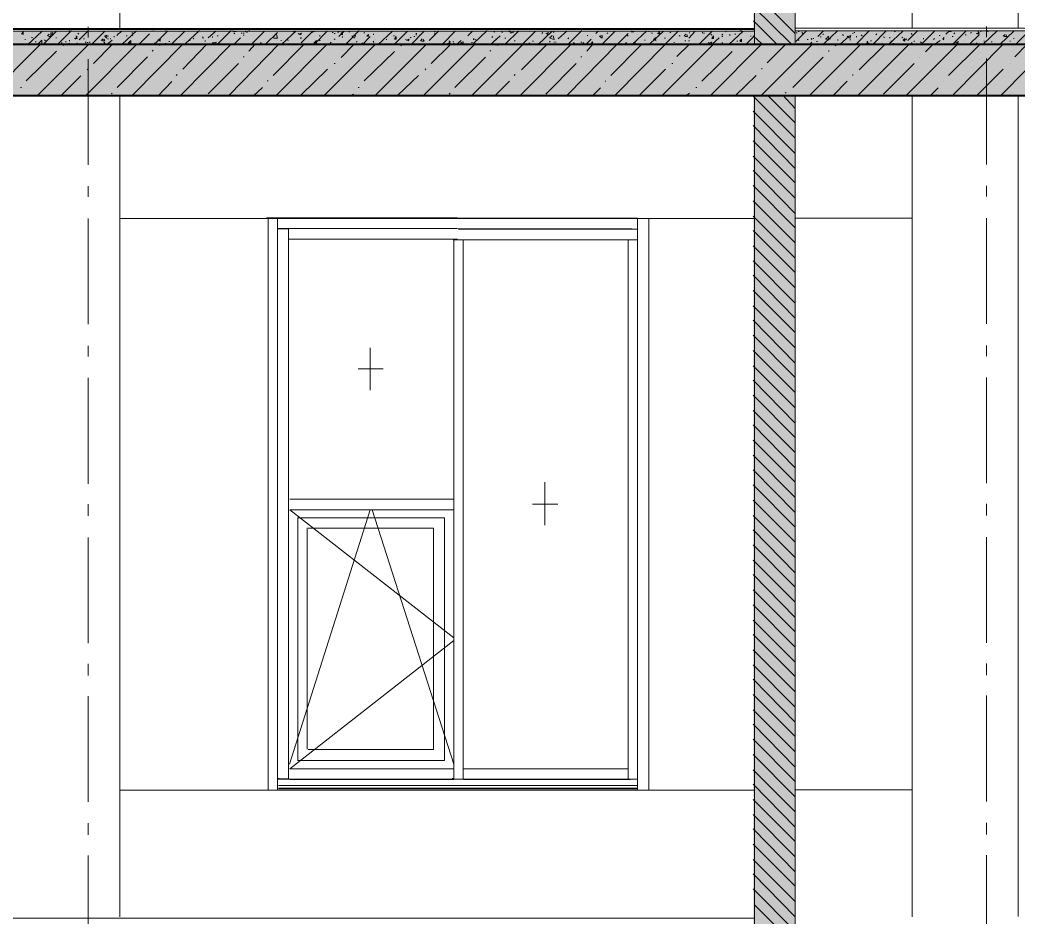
# Model space of a CAD drawing. Header units: millimetres. Extents: x -135211 to 49383, y -8033 to 228499.
# Drawn here: x -12317 to -7598, y 11040 to 15279 of the extents above; entities that cross this region are included whole.
import ezdxf

# ---------------------------------------------------------------- set-up
doc = ezdxf.new("R2010")
doc.units = ezdxf.units.MM
doc.layers.add('PDF _Геометрия', color=7, linetype='Continuous', true_color=0x1d1d1d)
doc.layers.add('PDF _Сплошная заливка', color=7, linetype='Continuous', true_color=0xffffff)

msp = doc.modelspace()

# ---------------------------------------------------------------- hatches: boundary and pattern name
at = {"layer": 'PDF _Сплошная заливка', "transparency": 33554559}
h = msp.add_hatch(color=256, dxfattribs=at)
h.paths.add_polyline_path([(-93497.2, 14924.7), (-93497.2, 15163.3), (-103545.2, 15163.3), (-103545.2, 14924.7)])
h.paths.add_polyline_path([(-5550.9, 14924.7), (-5550.9, 15163.3), (-25450.6, 15163.3), (-25450.6, 14924.7)])
h.paths.add_polyline_path([(-26102.5, 14924.7), (-26102.5, 15163.3), (-26352.2, 15163.3), (-26352.2, 14924.7)])
h.paths.add_polyline_path([(-26398.8, 14924.7), (-26398.8, 15163.3), (-26648.6, 15163.3), (-26648.6, 14924.7)])

# ---------------------------------------------------------------- linework, layer by layer
at = {"layer": 'PDF _Геометрия', "color": 7, "lineweight": 9}
for points in [[(-17691.7, 15161.9), (-8844.4, 15161.9), (-8844.4, 19120.1), (-11841.3, 19120.1)], [(-12349.2, 19121.7), (-11845.1, 19121.7), (-11845.1, 15239.8), (-11845.1, 15841)], [(-8850.1, 15164.8), (-8651.4, 15164.8), (-8651.4, 19122.8), (-8850.1, 19122.8)], [(-7598.5, 15842.7), (-7598.5, 15241.6), (-7598.5, 19123.3), (-8102.5, 19123.3)], [(-17691.7, 15233.9), (-8844.4, 15233.9), (-8844.4, 15238.1), (-8844.4, 17342.1)], [(-8651.4, 17344.9), (-8651.4, 15241), (-8651.4, 15228.3), (-8651.4, 15164.8)], [(-11994.3, 15195.9), (-11994.3, 15246.7)], [(-7747.7, 15197.7), (-7747.7, 15248.5)], [(-8844.4, 15238.1), (-17691.7, 15238.1)], [(-8844.4, 15225.4), (-17691.7, 15225.4)], [(-8844.4, 15161.9), (-8844.4, 15225.4), (-8844.4, 15233.9)], [(-5545.4, 15040.6), (-5545.4, 15163.3), (-5545.4, 15226.8), (-5545.4, 15239.5), (-8648.4, 15239.5)], [(-8648.4, 15163.3), (-5545.4, 15163.3), (-5545.4, 15226.8), (-8648.4, 15226.8)], [(-11994.3, 14594.7), (-11994.3, 15094.3)], [(-7747.7, 14596.5), (-7747.7, 15096.1)], [(-17691.7, 10958.2), (-8844.4, 10958.2), (-8844.4, 14920.6), (-11841.3, 14920.6)], [(-8850.1, 10961.3), (-8651.4, 10961.3), (-8651.4, 14923.5), (-8850.1, 14923.5)], [(-8098.6, 14922.3), (-8098.6, 11040.5), (-8098.6, 11641.6), (-8648.9, 11641.6), (-8098.6, 11641.6), (-8098.6, 14342.3), (-8648.9, 14342.3), (-8098.6, 14342.3), (-8098.6, 14922.3), (-8648.9, 14922.3)], [(-7598.5, 11643.4), (-7598.5, 11042.3), (-7598.5, 14924.1), (-7598.5, 14344.1)], [(-11994.3, 14442.4), (-11994.3, 14493.2)], [(-7747.7, 14444.1), (-7747.7, 14494.9)], [(-11150.9, 14344.4), (-10634.3, 14344.4)], [(-11099.3, 11643.4), (-11099.3, 11719.7), (-11099.3, 12993.8), (-11099.3, 14268), (-11099.3, 14293.4), (-11099.3, 14344.2), (-11150.3, 14344.2)], [(-11099.3, 14344.2), (-11099.3, 14268), (-11099.3, 12993.8), (-11099.3, 11694.3)], [(-10248.3, 14344.1), (-11073.5, 14344.1)], [(-11994.3, 13841.2), (-11994.3, 14340.8)], [(-11143.2, 11639.8), (-11143.2, 14340.7), (-11841.9, 14340.7)], [(-11841.3, 14340.7), (-8844.4, 14340.7), (-9344.2, 14340.7)], [(-9344.5, 14340.9), (-9344.5, 14264.8), (-9344.5, 12990.5), (-9344.5, 11716.3), (-9344.5, 11640.1), (-11144, 11640.1)], [(-11073, 14343.7), (-11098.5, 14343.7)], [(-9423.5, 14342.3), (-10244.4, 14342.3)], [(-9422.2, 14341.8), (-9397.2, 14341.8), (-9397.2, 14291), (-9422.2, 14291)], [(-9397.2, 11641), (-9397.2, 11717.2), (-9397.2, 12991.5), (-9397.2, 14265.6), (-9397.2, 14341.8)], [(-7747.7, 13843), (-7747.7, 14342.5)], [(-11073, 14292.9), (-11098.5, 14292.9)], [(-11046.7, 14241.7), (-11046.7, 14292.5), (-11097.7, 14292.5)], [(-11046.7, 14292.5), (-11046.7, 14267.1), (-11046.7, 12992.8), (-11046.7, 11693.3), (-11097.7, 11693.3)], [(-11073.5, 14293.3), (-10248.3, 14293.3), (-11048.6, 14293.3)], [(-9423.5, 14291.5), (-10244.4, 14291.5)], [(-10244.1, 14291), (-9397.2, 14291), (-9397.2, 14240.3), (-10244.1, 14240.3)], [(-9443.5, 14240.3), (-9397.2, 14240.3), (-9397.2, 12991.5), (-9397.2, 11691.8), (-11094.8, 11691.8)], [(-10248.3, 14242.5), (-11048.6, 14242.5)], [(-10265.8, 14238.5), (-10265.8, 12989.7), (-10265.8, 11690), (-10265.8, 11740.8), (-11040.4, 11740.8), (-10265.8, 12346.2)], [(-10268.7, 14239.9), (-10221.9, 14239.9), (-10221.9, 12991), (-10221.9, 11691.4), (-10221.9, 11742.2)], [(-10220.1, 11741.2), (-9441, 11741.2), (-9441, 11690.4), (-10220.1, 11690.4), (-9441, 11690.4), (-9441, 12990), (-9441, 14238.9)], [(-11994.3, 13688.9), (-11994.3, 13739.6)], [(-7747.7, 13690.6), (-7747.7, 13741.4)], [(-10660.6, 13729), (-10660.6, 13530)], [(-10599.2, 13630.5), (-10718.1, 13630.5)], [(-11994.3, 13087.7), (-11994.3, 13587.3)], [(-7747.7, 13089.6), (-7747.7, 13589)], [(-17691.7, 11034.4), (-8844.4, 11034.4), (-8844.4, 11038.6), (-8844.4, 13138.4)], [(-8651.4, 13141.4), (-8651.4, 11041.7), (-8651.4, 11029), (-8651.4, 10961.3)], [(-9835.9, 13094.4), (-9835.9, 12891.2)], [(-11994.3, 12935.3), (-11994.3, 12990.3)], [(-11046.7, 12967.4), (-11046.7, 13018.3)], [(-11040.4, 13015.1), (-10265.8, 13015.1), (-10265.8, 12964.3), (-11040.4, 12964.3), (-10265.8, 12358.9)], [(-9774.5, 12991.7), (-9893.3, 12991.7)], [(-7747.7, 12937.2), (-7747.7, 12992.2)], [(-10660.6, 12964.9), (-11041.8, 11762.6)], [(-10265.8, 11762), (-10651.2, 12964.3)], [(-7747.7, 12336), (-7747.7, 12835.6)], [(-11994.3, 12334.2), (-11994.3, 12833.7)], [(-11994.3, 12181.8), (-11994.3, 12236.8)], [(-7747.7, 12183.6), (-7747.7, 12238.7)], [(-11994.3, 11584.9), (-11994.3, 12084.4)], [(-7747.7, 11586.7), (-7747.7, 12086.3)], [(-11059.4, 11693.3), (-11046.7, 11693.3), (-11046.7, 11744.1)], [(-11090.6, 11694.1), (-11098.8, 11694.1)], [(-10265.8, 11694.4), (-10274.1, 11694.4)], [(-10268.7, 11691.4), (-10221.9, 11691.4), (-10230.2, 11691.4)], [(-9443.5, 11691.8), (-9397.2, 11691.8), (-9405.5, 11691.8)], [(-9432.3, 11690.3), (-9440.6, 11690.3)], [(-9397.2, 11649.4), (-11094.8, 11649.4)], [(-9397.2, 11645.3), (-11094.8, 11645.3)], [(-11994.3, 11428.3), (-11994.3, 11483.3)], [(-7747.7, 11430.1), (-7747.7, 11485.1)], [(-11994.3, 10831.3), (-11994.3, 11330.8)], [(-7747.7, 10833.2), (-7747.7, 11332.7)]]:
    msp.add_lwpolyline(points, dxfattribs=at)
for points in [[(-8648.9, 18541.7), (-8098.6, 18541.7), (-8098.6, 19121.7), (-8098.6, 15239.8), (-8098.6, 15841), (-8648.9, 15841), (-8098.6, 15841), (-8098.6, 18541.7)], [(-11845.1, 14342.4), (-11845.1, 11641.6), (-11845.1, 11040.5), (-11845.1, 14922.4)], [(-7598.5, 12993.8), (-7598.5, 11719.6), (-7598.5, 11643.4), (-7598.5, 14344.1), (-7598.5, 14267.9)], [(-11143.2, 14340.7), (-11143.2, 14264.4), (-11143.2, 12990.2), (-11143.2, 11716), (-11143.2, 11639.8), (-11841.9, 11639.8), (-11143.2, 11639.8)], [(-9344.5, 11640.1), (-9344.5, 14340.9)], [(-11004.1, 11779.7), (-10309.7, 11779.7), (-10309.7, 12927), (-11004.1, 12927), (-10309.7, 12927), (-10309.7, 11779.7)], [(-11002.8, 12926.4), (-11002.8, 11779.1)], [(-10959, 12879.1), (-10959, 11833.6)], [(-10954.7, 11831.5), (-10362.3, 11831.5), (-10362.3, 12877.1), (-10954.7, 12877.1), (-10362.3, 12877.1), (-10362.3, 11831.5)], [(-9397.2, 11662.2), (-11094.8, 11662.2)], [(-11094.8, 11662.2), (-9397.2, 11662.2)], [(-11040.4, 11690), (-10265.8, 11690)], [(-9344.2, 11639.8), (-8844.4, 11639.8)]]:
    msp.add_lwpolyline(points, close=True, dxfattribs=at)
at = {"layer": 'PDF _Геометрия', "lineweight": 9}
for points in [[(-8651.4, 15215.6), (-8850.1, 15414.5)], [(-8668.9, 15165.1), (-8850.8, 15342.9)], [(-8739.1, 15164.3), (-8849.1, 15274.3)], [(-12305.8, 15216.1), (-12301.4, 15216.1)], [(-12301.4, 15218.2), (-12301.4, 15218.2)], [(-12281.2, 15161.7), (-12213.6, 15225.1)], [(-12262, 15196.3), (-12257.5, 15196.3)], [(-12257.5, 15219.6), (-12257.5, 15219.6)], [(-12206.6, 15162.5), (-12143.4, 15226)], [(-12186.7, 15203.4), (-12178.5, 15211.9)], [(-12182.4, 15201.1), (-12169.8, 15201.1), (-12174.2, 15209.5)], [(-12173.6, 15215.7), (-12161, 15220), (-12165.4, 15207.3)], [(-12169.8, 15209.5), (-12169.8, 15213.8)], [(-12169.2, 15213.7), (-12161, 15209.4)], [(-12147.9, 15194.3), (-12143.4, 15194.3)], [(-12136.4, 15165.6), (-12073.3, 15229)], [(-12086.5, 15225), (-12082, 15229.2)], [(-12059.6, 15190.5), (-12046.9, 15190.5), (-12051.4, 15203.2)], [(-12055.1, 15188.4), (-12046.9, 15201.1)], [(-12042.6, 15215.7), (-12038.2, 15211.5)], [(-12036.7, 15185.4), (-11994.3, 15227.7)], [(-11978.6, 15162.8), (-11915.3, 15226.3)], [(-11919.2, 15202.8), (-11906.5, 15207.1), (-11911, 15194.3)], [(-11914.7, 15200.7), (-11906.5, 15192.3)], [(-11902.2, 15202.7), (-11897.8, 15202.7)], [(-11871.5, 15198), (-11871.5, 15202.2)], [(-11858.4, 15206.1), (-11853.9, 15210.4)], [(-11853.5, 15212.2), (-11836.4, 15224.9)], [(-11834, 15164.4), (-11766.2, 15227.9)], [(-11814.5, 15203.3), (-11810, 15203.3)], [(-11788.2, 15217.6), (-11783.7, 15217.6)], [(-11788.2, 15209.1), (-11783.7, 15204.9)], [(-11755.4, 15163.3), (-11704.7, 15214.1)], [(-11722.3, 15216.5), (-11722.3, 15216.5)], [(-11696, 15228.8), (-11696, 15228.8)], [(-11687.2, 15228.6), (-11687.2, 15224.4)], [(-11680.4, 15163.9), (-11617, 15227.4)], [(-11630.3, 15227.6), (-11625.8, 15227.6)], [(-11601.5, 15162.5), (-11538, 15226)], [(-11535.8, 15165.5), (-11467.8, 15229)], [(-11498.6, 15189.3), (-11494.2, 15193.5)], [(-11454.8, 15197), (-11450.3, 15197)], [(-11450.3, 15190.6), (-11450.3, 15194.8)], [(-11427, 15193.8), (-11388.9, 15227.6)], [(-11406.4, 15200.5), (-11406.4, 15196.2)], [(-11384.6, 15204.2), (-11380.1, 15204.2)], [(-11382.2, 15165), (-11318.7, 15228.5)], [(-11353.8, 15205.9), (-11353.8, 15205.9)], [(-11309.9, 15224.1), (-11309.9, 15228.4)], [(-11309.6, 15223.8), (-11292.4, 15223.8), (-11292.4, 15228.1)], [(-11305.6, 15217.6), (-11301.1, 15213.4)], [(-11304.7, 15164.2), (-11274.8, 15193.9)], [(-11270.5, 15217), (-11266, 15217)], [(-11261.8, 15216.8), (-11257.3, 15216.8)], [(-11261.8, 15206.3), (-11257.3, 15206.3)], [(-11253, 15227.3), (-11248.5, 15223.1), (-11248.5, 15227.3)], [(-11244.2, 15218.6), (-11239.7, 15227.2)], [(-11235.4, 15229.1), (-11230.9, 15229.1)], [(-11224.4, 15162.2), (-11160.8, 15225.7)], [(-11154, 15165.4), (-11099.3, 15220.4)], [(-11120.8, 15195.1), (-11108.1, 15212.2)], [(-11116.6, 15192.9), (-11099.3, 15192.9), (-11103.8, 15209.9)], [(-11079.1, 15163.8), (-11011.6, 15227.3)], [(-11024.9, 15225.4), (-11020.4, 15221.2)], [(-11002.3, 15214.4), (-10994, 15210.1)], [(-10998, 15212.1), (-10985.3, 15216.3), (-10989.8, 15207.9)], [(-10989.8, 15190.9), (-10985.3, 15195.2), (-10989.8, 15195.2)], [(-10987.4, 15171), (-10932.6, 15226)], [(-10932.6, 15219.6), (-10932.6, 15223.9), (-10932.6, 15228.1)], [(-10932.1, 15223.7), (-10923.9, 15223.7), (-10923.9, 15227.9)], [(-10926.2, 15163.4), (-10862.4, 15226.9)], [(-10902, 15204.2), (-10897.5, 15204.2)], [(-10871.2, 15210.1), (-10871.2, 15210.1)], [(-10840.6, 15220.1), (-10836.1, 15220.1)], [(-10831.8, 15215.6), (-10827.3, 15215.6)], [(-10814.3, 15219.6), (-10809.8, 15223.8)], [(-10809, 15200.1), (-10783.5, 15225.5)], [(-10792.2, 15200.2), (-10792.2, 15196)], [(-10776.4, 15164.9), (-10713.3, 15228.4)], [(-10761.7, 15222.9), (-10757.1, 15222.9)], [(-10747.9, 15203.6), (-10739.6, 15195.1)], [(-10743.6, 15201.3), (-10730.8, 15205.5), (-10735.3, 15192.8)], [(-10739.6, 15214.2), (-10739.6, 15214.2)], [(-10699, 15161.9), (-10660.6, 15200)], [(-10691.5, 15217.5), (-10687, 15217.5)], [(-10647.6, 15212.5), (-10643.1, 15212.5)], [(-10647.6, 15210.4), (-10643.1, 15210.4)], [(-10623.1, 15162.2), (-10555.3, 15225.7)], [(-10551.1, 15204.4), (-10546.6, 15204.4)], [(-10548.4, 15163.1), (-10485.2, 15226.6)], [(-10546.6, 15198), (-10546.6, 15198)], [(-10542.3, 15197.9), (-10537.8, 15197.9)], [(-10472.1, 15196.7), (-10467.6, 15196.7)], [(-10469.5, 15161.8), (-10406.2, 15225.3)], [(-10454.6, 15200.6), (-10450.1, 15200.6)], [(-10445.8, 15215.2), (-10441.3, 15215.2)], [(-10445.8, 15208.9), (-10441.3, 15208.9)], [(-10428.3, 15206.5), (-10423.7, 15206.5)], [(-10382.7, 15181.7), (-10336, 15228.2)], [(-10366.8, 15199), (-10362.3, 15199)], [(-10358.1, 15222.2), (-10353.5, 15222.2)], [(-10358.1, 15213.7), (-10353.5, 15213.7)], [(-10320.4, 15163.4), (-10257, 15226.8)], [(-10199.2, 15204.3), (-10178.1, 15225.5)], [(-10175.8, 15164.9), (-10107.9, 15228.5)], [(-10093.3, 15161.8), (-10046.5, 15204.1)], [(-10086.1, 15196.3), (-10081.5, 15200.5)], [(-10077.3, 15225.8), (-10072.8, 15221.5), (-10072.8, 15225.8)], [(-10064, 15206.5), (-10064, 15206.5)], [(-10037.7, 15218.8), (-10037.7, 15223)], [(-10022.2, 15164.4), (-9958.7, 15227.9)], [(-10007.1, 15224.5), (-10002.6, 15228.7)], [(-10001.7, 15222.1), (-9985, 15217.9), (-9985, 15226.3)], [(-9998.3, 15215.9), (-9993.8, 15215.9)], [(-9963.2, 15223.7), (-9958.7, 15223.7)], [(-9958.7, 15202.5), (-9958.7, 15202.5)], [(-9943.3, 15163.1), (-9879.7, 15226.6)], [(-9906.1, 15229.1), (-9906.1, 15229.1)], [(-9868.2, 15161.7), (-9800.8, 15225.2)], [(-9849.2, 15215.4), (-9844.6, 15219.6)], [(-9831.2, 15214.9), (-9818.3, 15219.1), (-9822.9, 15210.7)], [(-9826.7, 15212.8), (-9818.3, 15208.6)], [(-9813.7, 15193.4), (-9800.8, 15206.2)], [(-9808.7, 15191.2), (-9792, 15187), (-9796.5, 15203.9)], [(-9796.5, 15220.8), (-9792, 15220.8)], [(-9773, 15190.1), (-9730.6, 15228.2)], [(-9726.4, 15190), (-9721.8, 15194.2)], [(-9724.1, 15165.6), (-9660.4, 15229)], [(-9634.1, 15203.2), (-9634.1, 15207.4)], [(-9607.8, 15202.7), (-9607.8, 15202.7)], [(-9594.3, 15215), (-9581.4, 15227.7)], [(-9566.2, 15162.8), (-9502.5, 15226.3)], [(-9542.1, 15214.2), (-9537.6, 15218.5)], [(-9491.9, 15163.9), (-9441, 15214.7)], [(-9445.6, 15206.2), (-9441, 15206.2)], [(-9445.6, 15204.1), (-9441, 15204.1)], [(-9428, 15222.8), (-9423.5, 15227.1)], [(-9427.6, 15222.7), (-9414.7, 15222.7), (-9414.7, 15226.9)], [(-9420.9, 15164.5), (-9353.3, 15227.9)], [(-9397.2, 15209.6), (-9397.2, 15209.6)], [(-9344.5, 15227.8), (-9344.5, 15223.5)], [(-9338.2, 15167.3), (-9274.3, 15226.5)], [(-9335.8, 15221.3), (-9335.8, 15221.3)], [(-9331.5, 15216.9), (-9327, 15216.9)], [(-9322.4, 15186.9), (-9309.4, 15195.4)], [(-9304.8, 15216.2), (-9291.9, 15212), (-9296.4, 15224.7)], [(-9300.2, 15214.2), (-9291.9, 15222.6)], [(-9267.3, 15163.9), (-9204.1, 15227.4)], [(-9243.8, 15221.7), (-9239.2, 15217.5)], [(-9199.9, 15206.1), (-9195.4, 15201.9)], [(-9177.8, 15205.8), (-9177.8, 15205.8)], [(-9177.4, 15203.5), (-9169, 15212)], [(-9173.2, 15201.3), (-9160.3, 15201.3), (-9164.8, 15209.7)], [(-9154.9, 15192.2), (-9125.2, 15226.1)], [(-9151.5, 15220.1), (-9151.5, 15215.9)], [(-9109.4, 15161.2), (-9046.2, 15224.7)], [(-9090.1, 15221.2), (-9090.1, 15217)], [(-9085.9, 15216.8), (-9081.3, 15216.8)], [(-9050.8, 15212), (-9046.2, 15207.8)], [(-9050.5, 14924.2), (-8809.3, 15165.4), (-8851.3, 15203.6)], [(-9044.6, 15164.8), (-9011.1, 15194.4)], [(-8998.1, 15206.8), (-8993.6, 15211)], [(-8998.1, 15200.5), (-8993.6, 15200.5)], [(-8980.6, 15223.5), (-8976, 15227.7)], [(-8964.9, 15162.8), (-8897.1, 15226.3)], [(-8963, 15210.4), (-8958.5, 15206.2)], [(-8936.7, 15212), (-8932.1, 15212)], [(-8914.2, 15228.5), (-8905.8, 15224.3), (-8905.8, 15228.5)], [(-8886.4, 15161.9), (-8844.4, 15204.3)], [(-8862, 15204.5), (-8862, 15200.3)], [(-8649.2, 15176.6), (-8598.7, 15227.4)], [(-8638.4, 15223.8), (-8633.8, 15223.8)], [(-8620.9, 15219.2), (-8616.3, 15215)], [(-8545, 15200.7), (-8519.8, 15226.1)], [(-8533.1, 15198.6), (-8528.5, 15198.6)], [(-8519.8, 15213.4), (-8519.8, 15209.1)], [(-8516.9, 15165.5), (-8449.6, 15229)], [(-8510.3, 15189.6), (-8493.4, 15185.3), (-8498, 15202.3)], [(-8506.5, 15187.5), (-8493.4, 15200.2)], [(-8439, 15164.5), (-8396.9, 15202.7)], [(-8427.8, 15209.5), (-8423.3, 15205.3)], [(-8414.5, 15213.6), (-8414.5, 15213.6)], [(-8405.4, 15202.7), (-8396.9, 15194.2)], [(-8401.2, 15200.5), (-8388.2, 15204.7), (-8392.8, 15192)], [(-8379.4, 15213), (-8379.4, 15217.2)], [(-8375.2, 15219.2), (-8370.6, 15219.2)], [(-8364, 15165), (-8300.4, 15228.5)], [(-8361.8, 15197.8), (-8361.8, 15202.1)], [(-8340.1, 15207.9), (-8335.5, 15203.7)], [(-8285.1, 15163.7), (-8221.5, 15227.1)], [(-8269.9, 15208.9), (-8265.3, 15213.2)], [(-8234.8, 15199.8), (-8230.2, 15195.6)], [(-8210, 15162.3), (-8142.5, 15225.8)], [(-8203.9, 15197.2), (-8203.9, 15193)], [(-8182.2, 15222.1), (-8177.6, 15226.4)], [(-8147.1, 15198.2), (-8142.5, 15194)], [(-8119.1, 15182.2), (-8072.3, 15228.7)], [(-8103.2, 15214.4), (-8098.6, 15210.2)], [(-8057.1, 15161.8), (-7993.3, 15225.3)], [(-8010.9, 15200.2), (-8010.9, 15200.2)], [(-7971.6, 15205.7), (-7967, 15205.7)], [(-7949.5, 15192.7), (-7949.5, 15197)], [(-7940, 15211.3), (-7923.1, 15228.2), (-7923.1, 15224)], [(-7922.8, 15223.9), (-7914.4, 15223.9), (-7914.4, 15228.1)], [(-7910.2, 15200.5), (-7905.6, 15200.5)], [(-7908, 15163.4), (-7844.2, 15226.9)], [(-7901.4, 15213.1), (-7896.8, 15217.3)], [(-7848.8, 15207.9), (-7844.2, 15207.9)], [(-7829.7, 15162.4), (-7782.8, 15208.9)], [(-7822.5, 15215.8), (-7817.8, 15220)], [(-7795.8, 15215.2), (-7782.8, 15211), (-7787.4, 15223.7)], [(-7791.2, 15213.2), (-7782.8, 15221.6)], [(-7774, 15223.5), (-7774, 15227.8)], [(-7762.8, 15165), (-7695, 15228.4)], [(-7743.5, 15225.1), (-7738.9, 15225.1)], [(-7742.7, 15229.2), (-7738.9, 15225), (-7738.9, 15229.2)], [(-7683.8, 15163.6), (-7616, 15227.1)], [(-7668.4, 15202.5), (-7659.9, 15210.9)], [(-7663.5, 15200.2), (-7651.1, 15200.2), (-7655, 15208.7)], [(-7609.1, 15164.5), (-7545.9, 15228)], [(-12463.6, 14920.5), (-12222.4, 15161.8)], [(-12292.6, 15188.4), (-12292.6, 15184.2)], [(-12257.5, 15164.5), (-12257.5, 15164.5)], [(-12244.4, 15174.8), (-12240, 15174.8)], [(-12235.2, 14920.8), (-11994.3, 15162)], [(-12200.5, 15184.6), (-12196.1, 15180.4)], [(-12121.6, 15170.5), (-12117.1, 15170.5)], [(-12112.8, 15157.7), (-12108.4, 15161.9)], [(-12099.6, 15178.7), (-12099.6, 15174.5)], [(-12086.5, 15165.7), (-12082, 15170)], [(-12082, 15178.4), (-12082, 15182.7)], [(-12046.9, 15167.2), (-12046.9, 15171.4)], [(-12016.3, 15189.8), (-12011.8, 15189.8)], [(-12007.6, 14921), (-11766.2, 15162.3)], [(-12007.5, 15174.9), (-12003.1, 15170.6)], [(-11998.7, 15172.6), (-11994.3, 15172.6)], [(-11990, 15174.5), (-11985.5, 15174.5)], [(-11968.8, 15073.3), (-11880.2, 15162.2)], [(-11932.3, 15181.9), (-11924.1, 15190.4)], [(-11928, 15179.7), (-11915.3, 15179.7), (-11919.8, 15188.2)], [(-11919.8, 15173.4), (-11915.3, 15169.1)], [(-11905.5, 15162.2), (-11880.2, 15183.3)], [(-11902.2, 15190), (-11897.8, 15190)], [(-11889, 15191.9), (-11889, 15187.7)], [(-11818.8, 15167.4), (-11818.8, 15167.4)], [(-11784.2, 14923.5), (-11546.8, 15164.8)], [(-11726.8, 15163.6), (-11722.3, 15163.6)], [(-11682.9, 15169.2), (-11678.4, 15169.2)], [(-11665.3, 15162.6), (-11660.9, 15166.7), (-11660.9, 15162.6)], [(-11664.8, 15185.7), (-11652.1, 15189.9), (-11656.6, 15181.4)], [(-11660.3, 15183.5), (-11652.1, 15179.4)], [(-11656.6, 15158.2), (-11652.1, 15162.4)], [(-11630.3, 15168.3), (-11625.8, 15168.3)], [(-11617, 15163.9), (-11617, 15163.9)], [(-11612.7, 15176.4), (-11608.2, 15176.4)], [(-11555.7, 14923.8), (-11318.7, 15165)], [(-11547.1, 15046.3), (-11432.8, 15164.9)], [(-11538, 15181.6), (-11538, 15181.6)], [(-11516.2, 15185.3), (-11511.7, 15181.1)], [(-11454.8, 15163.1), (-11450.3, 15163.1)], [(-11441.5, 15177.7), (-11441.5, 15182)], [(-11405.9, 15172.8), (-11397.7, 15164.3)], [(-11401.6, 15170.5), (-11388.9, 15174.7), (-11393.4, 15162)], [(-11327.3, 14924), (-11090.6, 15165.3)], [(-11234.6, 15131.3), (-11204.6, 15165.1)], [(-11209.1, 15163), (-11204.6, 15163)], [(-11178.3, 15168.9), (-11178.3, 15173.2)], [(-11134.4, 15161.8), (-11134.4, 15161.8)], [(-11134.4, 15161.8), (-11134.4, 15161.8)], [(-11120.5, 15017.2), (-10976.5, 15161.1)], [(-11103.4, 14924.2), (-10862.4, 15165.5)], [(-11099.3, 15182.3), (-11099.3, 15182.3)], [(-11081.8, 15179.9), (-11081.8, 15184.1)], [(-11051.2, 15183.6), (-11046.7, 15183.6)], [(-11002.8, 15167.9), (-11002.8, 15163.7)], [(-10902, 15185.2), (-10897.5, 15180.9)], [(-10875.7, 14924.5), (-10634.3, 15165.7)], [(-10853.1, 15165.1), (-10844.9, 15173.6)], [(-10831.8, 15186.1), (-10827.3, 15190.3)], [(-10809.8, 15162.5), (-10809.8, 15162.5)], [(-10799, 15102), (-10739.6, 15161.2)], [(-10757.1, 15165.7), (-10757.1, 15165.7)], [(-10726.6, 15173.6), (-10722.1, 15177.8)], [(-10700.2, 15168.9), (-10695.7, 15168.9)], [(-10647.6, 15174.3), (-10643.1, 15174.3), (-10647.6, 15178.6)], [(-10638.5, 14920.3), (-10397.4, 15161.6)], [(-10634.3, 15186.9), (-10634.3, 15186.9)], [(-10586.2, 15186), (-10581.7, 15186)], [(-10516, 15157.2), (-10511.5, 15161.5)], [(-10493.4, 15186.4), (-10485.2, 15182.2)], [(-10489.2, 15184.1), (-10476.4, 15188.4), (-10480.9, 15179.9)], [(-10423.2, 15180.9), (-10415, 15189.4)], [(-10419, 15178.7), (-10406.2, 15178.7), (-10410.7, 15187.1)], [(-10410.8, 14920.5), (-10169.3, 15161.8)], [(-10393.2, 15161.4), (-10388.6, 15165.6)], [(-10372.3, 15072.8), (-10283.4, 15161.7)], [(-10362.3, 15165.2), (-10362.3, 15165.2)], [(-10296.2, 15168), (-10283.4, 15168), (-10287.9, 15180.7)], [(-10291.6, 15165.9), (-10283.4, 15178.7)], [(-10270.3, 15176.2), (-10265.8, 15176.2)], [(-10265.8, 15193.1), (-10265.8, 15193.1)], [(-10265.8, 15169.9), (-10265.8, 15165.6)], [(-10252.8, 15165.3), (-10248.3, 15165.3)], [(-10251.8, 15165), (-10230.7, 15181.9)], [(-10221.9, 15167), (-10234.8, 15171.2), (-10221.9, 15175.4), (-10221.9, 15162.7)], [(-10213.2, 15192.2), (-10213.2, 15192.2)], [(-10182.6, 15172.6), (-10178.1, 15172.6)], [(-10182.4, 14920.8), (-9941.2, 15162)], [(-10173.8, 15189.3), (-10169.3, 15189.3)], [(-10173.8, 15187.2), (-10169.3, 15187.2)], [(-10165, 15187.1), (-10160.5, 15182.8)], [(-10165, 15163.7), (-10160.5, 15168)], [(-10151.7, 15161.5), (-10156.3, 15165.7)], [(-10072.8, 15183.4), (-10072.8, 15183.4)], [(-10068.5, 15187.5), (-10064, 15187.5)], [(-10059.8, 15157.7), (-10055.2, 15161.9)], [(-10024.7, 15193), (-10020.1, 15193)], [(-9980.8, 15179.6), (-9976.3, 15179.6)], [(-9972, 15164.6), (-9967.5, 15164.6)], [(-9967.5, 15164.6), (-9967.5, 15164.6)], [(-9954, 14921), (-9713, 15162.3)], [(-9945.9, 15043.6), (-9827.1, 15162.1)], [(-9910.6, 15169.9), (-9906.1, 15169.9)], [(-9893.1, 15178), (-9888.5, 15178)], [(-9814.1, 15174.5), (-9809.6, 15178.8)], [(-9792, 15176.3), (-9792, 15172.2)], [(-9783.2, 15172), (-9783.2, 15176.2)], [(-9730.5, 14923.4), (-9493.7, 15164.8)], [(-9700, 15172.5), (-9695.5, 15168.3)], [(-9664.9, 15174.1), (-9660.4, 15174.1)], [(-9656.2, 15171.8), (-9651.6, 15167.6)], [(-9642.3, 15162.7), (-9616.5, 15188.1)], [(-9637.3, 15130.8), (-9607.8, 15164.7), (-9612.3, 15177.3)], [(-9625.3, 15181.9), (-9625.3, 15181.9)], [(-9621.1, 15162.7), (-9616.5, 15162.7)], [(-9620.6, 15162.5), (-9607.8, 15175.3)], [(-9599, 15166.6), (-9599, 15162.4)], [(-9555.1, 15189.1), (-9555.1, 15189.1)], [(-9546.3, 15186.9), (-9546.3, 15186.9)], [(-9523.2, 15016.7), (-9379.6, 15160.6)], [(-9511.2, 15165.1), (-9511.2, 15165.1)], [(-9502.8, 14923.7), (-9265.6, 15165), (-9270.1, 15165)], [(-9454.4, 15168.3), (-9449.8, 15172.5)], [(-9410.5, 15169.5), (-9405.9, 15169.5)], [(-9362.1, 15181.5), (-9362.1, 15185.7)], [(-9317.8, 15184.8), (-9309.4, 15180.6)], [(-9314, 15182.6), (-9309.4, 15191.2)], [(-9300.7, 15184.7), (-9300.7, 15184.7)], [(-9278.9, 14923.9), (-9037.4, 15165.2)], [(-9270.1, 15192.6), (-9265.6, 15192.6)], [(-9226.3, 15172.7), (-9221.7, 15172.7)], [(-9210.9, 15105.8), (-9151.5, 15165.1)], [(-9191.2, 15163.6), (-9186.6, 15167.9)], [(-9173.6, 15180.2), (-9169, 15180.2)], [(-9156.1, 15179.9), (-9151.5, 15179.9)], [(-9063.4, 15171.9), (-9055, 15167.7)], [(-9059.2, 15169.7), (-9046.2, 15173.9), (-9050.8, 15165.4)], [(-9042, 15192.7), (-9037.4, 15192.7)], [(-8998.1, 15170.9), (-8993.6, 15170.9)], [(-8927.9, 15178), (-8923.4, 15178)], [(-8923.4, 15161.1), (-8923.4, 15165.3)], [(-8905.8, 15184.1), (-8905.8, 15184.1)], [(-8814, 14920.1), (-8572.4, 15161.4)], [(-8783.9, 15076.6), (-8695.3, 15165.6)], [(-8638.4, 15183.6), (-8633.8, 15183.6)], [(-8638.4, 15164.5), (-8633.8, 15164.5)], [(-8594.5, 15187.1), (-8590, 15187.1)], [(-8585.6, 14920.3), (-8344.3, 15161.6)], [(-8585.4, 15161.4), (-8572.4, 15174.1)], [(-8577, 15191.1), (-8572.4, 15186.8)], [(-8568.2, 15190.7), (-8563.6, 15190.7)], [(-8550.7, 15177.7), (-8546.1, 15177.7)], [(-8489.3, 15189.4), (-8484.7, 15189.4)], [(-8462.9, 15157.2), (-8458.4, 15161.5)], [(-8449.6, 15182.5), (-8449.6, 15186.8)], [(-8392.8, 15185.6), (-8388.2, 15185.6)], [(-8357.1, 14920.6), (-8116.2, 15161.9)], [(-8349.1, 15043.2), (-8230.2, 15161.7)], [(-8317.6, 15165.2), (-8309.2, 15173.6)], [(-8313.8, 15177.8), (-8309.2, 15177.8)], [(-8300.4, 15162.9), (-8305, 15171.4)], [(-8296.2, 15179.7), (-8291.6, 15179.7)], [(-8239, 15172.4), (-8239, 15172.4)], [(-8203.9, 15178.1), (-8203.9, 15178.1)], [(-8199.7, 15178), (-8195.1, 15178)], [(-8186.4, 15165.1), (-8186.4, 15169.3)], [(-8129.5, 15185.2), (-8124.9, 15189.5)], [(-8129.5, 14920.8), (-7888, 15162.1)], [(-8124.9, 15166.2), (-8124.9, 15166.2)], [(-8103.2, 15170.1), (-8098.6, 15170.1)], [(-8089.8, 15176.1), (-8089.8, 15180.4)], [(-8059.3, 15175.6), (-8054.7, 15171.4)], [(-8046, 15192.3), (-8046, 15188.1)], [(-8035.9, 15128.1), (-8002.1, 15161.9)], [(-8010.9, 15168.4), (-8010.9, 15168.4)], [(-7997.9, 15187.2), (-7993.3, 15191.5)], [(-7988.5, 15165.5), (-7967, 15182.5)], [(-7954.1, 15192.7), (-7949.5, 15188.5)], [(-7954.1, 15188.5), (-7949.5, 15184.3)], [(-7926.6, 15016.2), (-7782.8, 15160.1)], [(-7919, 15164.6), (-7914.4, 15164.6)], [(-7905.9, 14923.2), (-7668.7, 15164.5)], [(-7892.3, 15172.5), (-7879.3, 15176.7), (-7883.9, 15168.2)], [(-7887.7, 15170.4), (-7879.3, 15166.2)], [(-7852.9, 15182.7), (-7852.9, 15182.7)], [(-7796.1, 15168.8), (-7791.5, 15168.8)], [(-7760.3, 15178.8), (-7756.4, 15178.8)], [(-7725.9, 15176), (-7721.3, 15176)], [(-7725.2, 15165.5), (-7721.3, 15165.5)], [(-7681.3, 15168.9), (-7677.5, 15164.7)], [(-7677.4, 14923.5), (-7440.6, 15164.7)], [(-7672.5, 15177.2), (-7668.7, 15177.2)], [(-7637.4, 15178.8), (-7633.6, 15178.8)], [(-7628.7, 15163.7), (-7624.8, 15163.7)], [(-7624.8, 15163.7), (-7624.8, 15163.7)], [(-7619.9, 15191.1), (-7616, 15191.1)], [(-7614, 15105.3), (-7554.6, 15164.6)], [(-12287.5, 14991.1), (-12143.4, 15130.8)], [(-11857.4, 14960.3), (-11713.5, 15104.2)], [(-11691.7, 15131.3), (-11687.2, 15135.5)], [(-11261.8, 15104.7), (-11257.3, 15104.7)], [(-10690.3, 14990.6), (-10546.6, 15130.3)], [(-10260.9, 14959.8), (-10116.6, 15103.7)], [(-10094.9, 15130.8), (-10090.3, 15135)], [(-9664.9, 15104.2), (-9660.4, 15104.2)], [(-9093.8, 14990.2), (-8949.7, 15129.8)], [(-8663.6, 14959.3), (-8519.8, 15103.3)], [(-8493.4, 15130.3), (-8493.4, 15134.5)], [(-8063.5, 15103.8), (-8063.5, 15103.8)], [(-11427.2, 14929.4), (-11283.6, 15073.4)], [(-10831.8, 15073.9), (-10827.3, 15073.9)], [(-9830.7, 14929), (-9686.7, 15072.9)], [(-9235, 15073.4), (-9230.5, 15073.4)], [(-8234.1, 14928.6), (-8089.8, 15072.5)], [(-7633.6, 15073), (-7633.6, 15073)], [(-12122.3, 14921.4), (-12029.4, 15014.5)], [(-11998.7, 15043.5), (-11994.3, 15047.7)], [(-11577.6, 15017.1), (-11573.1, 15021.3)], [(-10989.3, 14924.2), (-10862.4, 15046.9)], [(-10529.7, 14923), (-10432.5, 15016.1)], [(-10401.9, 15043), (-10397.4, 15047.3)], [(-9980.8, 15016.6), (-9976.3, 15020.8)], [(-9388, 14923.7), (-9265.6, 15046.5)], [(-8933.3, 14922.5), (-8835.6, 15015.7)], [(-8809.3, 15046.9), (-8809.3, 15051.2)], [(-8379.4, 15016.1), (-8379.4, 15020.4)], [(-7791.1, 14923.2), (-7668.7, 15046)], [(-12314.6, 14960.1), (-12310.2, 14960.1)], [(-11662.9, 14920.1), (-11599.5, 14987.9)], [(-11212.2, 14921.1), (-11169.5, 14959.2)], [(-11147.7, 14990.5), (-11143.2, 14990.5)], [(-10717.8, 14959.7), (-10713.3, 14959.7)], [(-10070.6, 14921.8), (-10002.6, 14989.6)], [(-9610.6, 14920.7), (-9572.7, 14958.7)], [(-9550.9, 14990), (-9546.3, 14990)], [(-9121, 14959.2), (-9116.4, 14959.2)], [(-8473.1, 14921.4), (-8405.7, 14989.1)], [(-8014.2, 14920.2), (-7975.8, 14958.3)], [(-7949.5, 14989.6), (-7949.5, 14989.6)], [(-11884.7, 14929.3), (-11880.2, 14933.6)], [(-10752.4, 14919.9), (-10739.6, 14928.4)], [(-10287.9, 14928.9), (-10283.4, 14933.1)], [(-9164.4, 14923.8), (-9151.5, 14932.3)], [(-8651.4, 14720.3), (-8850.1, 14919.3)], [(-8651.4, 14792.3), (-8782.8, 14923.5)], [(-8651.4, 14860), (-8711, 14923.5)], [(-8699.8, 14932.7), (-8695.3, 14936.9)], [(-8651.4, 14648.3), (-8850.1, 14847.3)], [(-8651.4, 14576.4), (-8850.1, 14779.6)], [(-8651.4, 14508.6), (-8850.1, 14707.6)], [(-8651.4, 14436.7), (-8850.1, 14635.6)], [(-8651.4, 14364.8), (-8850.1, 14567.9)], [(-8651.4, 14297), (-8850.1, 14496)], [(-8651.4, 14225.1), (-8850.1, 14424)], [(-8651.4, 14153.1), (-8850.1, 14352.1)], [(-8651.4, 14085.4), (-8850.1, 14284.3)], [(-8651.4, 14013.4), (-8850.1, 14212.3)], [(-8651.4, 13941.4), (-8850.1, 14140.4)], [(-8651.4, 13869.4), (-8850.1, 14072.6)], [(-8651.4, 13801.7), (-8850.1, 14000.7)], [(-8651.4, 13729.7), (-8850.1, 13928.7)], [(-8651.4, 13657.8), (-8850.1, 13861)], [(-8651.4, 13590.1), (-8850.1, 13789)], [(-8651.4, 13518.1), (-8850.1, 13717.1)], [(-8651.4, 13446.2), (-8850.1, 13645.1)], [(-8651.4, 13374.2), (-8850.1, 13577.4)], [(-8651.4, 13306.5), (-8850.1, 13505.4)], [(-8651.4, 13234.5), (-8850.1, 13433.4)], [(-8651.4, 13162.5), (-8850.1, 13365.7)], [(-8651.4, 13094.8), (-8850.1, 13293.7)], [(-8651.4, 13022.8), (-8850.1, 13221.8)], [(-8651.4, 12950.9), (-8850.1, 13154)], [(-8651.4, 12883.1), (-8850.1, 13082.1)], [(-8651.4, 12811.2), (-8850.1, 13010.1)], [(-8651.4, 12739.2), (-8850.1, 12938.2)], [(-8651.4, 12667.3), (-8850.1, 12870.5)], [(-8651.4, 12599.5), (-8850.1, 12798.5)], [(-8651.4, 12527.5), (-8850.1, 12726.5)], [(-8651.4, 12455.6), (-8850.1, 12658.8)], [(-8651.4, 12387.8), (-8850.1, 12586.8)], [(-8651.4, 12315.9), (-8850.1, 12514.8)], [(-8651.4, 12243.9), (-8850.1, 12442.9)], [(-8651.4, 12176.2), (-8850.1, 12375.1)], [(-8651.4, 12104.2), (-8850.1, 12303.2)], [(-8651.4, 12032.3), (-8850.1, 12231.3)], [(-8651.4, 11960.3), (-8850.1, 12163.5)], [(-8651.4, 11892.6), (-8850.1, 12091.6)], [(-8651.4, 11820.6), (-8850.1, 12019.6)], [(-8651.4, 11748.6), (-8850.1, 11951.9)], [(-8651.4, 11680.9), (-8850.1, 11879.9)], [(-8651.4, 11608.9), (-8850.1, 11807.9)], [(-8651.4, 11537), (-8850.1, 11735.9)], [(-8651.4, 11465), (-8850.1, 11668.2)], [(-8651.4, 11397.3), (-8850.1, 11596.2)], [(-8651.4, 11325.4), (-8850.1, 11524.3)], [(-8651.4, 11253.4), (-8850.1, 11456.6)], [(-8651.4, 11185.7), (-8850.1, 11384.6)], [(-8651.4, 11113.7), (-8850.1, 11312.7)], [(-8651.4, 11041.7), (-8850.1, 11244.9)], [(-8651.4, 10974), (-8850.1, 11172.9)], [(-8704, 10957.8), (-8843.8, 11097.5)]]:
    msp.add_lwpolyline(points, dxfattribs=at)
for points in [[(-12301.4, 15222.4), (-12301.4, 15209.8), (-12309.5, 15214)], [(-10792.2, 15221.4), (-10792.2, 15208.7), (-10800.5, 15212.9)], [(-10669.4, 15210.8), (-10669.4, 15202.3), (-10677.7, 15202.3)], [(-10537.8, 15200), (-10537.8, 15187.4), (-10546.1, 15187.4)], [(-9563.9, 15206.2), (-9563.9, 15193.5), (-9576.8, 15202)], [(-9037.4, 15203.3), (-9037.4, 15190.6), (-9045.8, 15190.6)], [(-8642.6, 15217.6), (-8647.2, 15217.6)], [(-12213.6, 15165.9), (-12230.7, 15165.9), (-12213.6, 15182.8)], [(-11792.5, 15181.8), (-11792.5, 15169.1), (-11805.2, 15169.1)], [(-10915.1, 15164.3), (-10927.8, 15168.6), (-10915.1, 15181.2)], [(-8905.8, 15188.3), (-8905.8, 15175.7), (-8914.2, 15179.9)], [(-8133.7, 15191.8), (-8133.7, 15179.1), (-8142.1, 15183.3)]]:
    msp.add_lwpolyline(points, close=True, dxfattribs=at)
at = {"layer": 'PDF _Геометрия', "color": 7, "lineweight": 40}
msp.add_lwpolyline([(-25445.8, 14922), (-5545.4, 14922), (-5545.4, 15163.3), (-25445.8, 15163.3)], dxfattribs=at)
at = {"layer": 'PDF _Сплошная заливка', "lineweight": 9, "transparency": 33554559}
for points in [[(-8850.1, 19122.8), (-8651.4, 19122.8), (-8850.1, 15164.8), (-8651.4, 15164.8)], [(-17691.7, 15225.4), (-8844.4, 15225.4), (-17691.7, 15161.9), (-8844.4, 15161.9)], [(-8648.4, 15226.8), (-5545.4, 15226.8), (-8648.4, 15163.3), (-5545.4, 15163.3)], [(-8850.1, 14923.5), (-8651.4, 14923.5), (-8850.1, 10961.3), (-8651.4, 10961.3)]]:
    msp.add_solid(points, dxfattribs=at)

doc.saveas('drawing.dxf')
